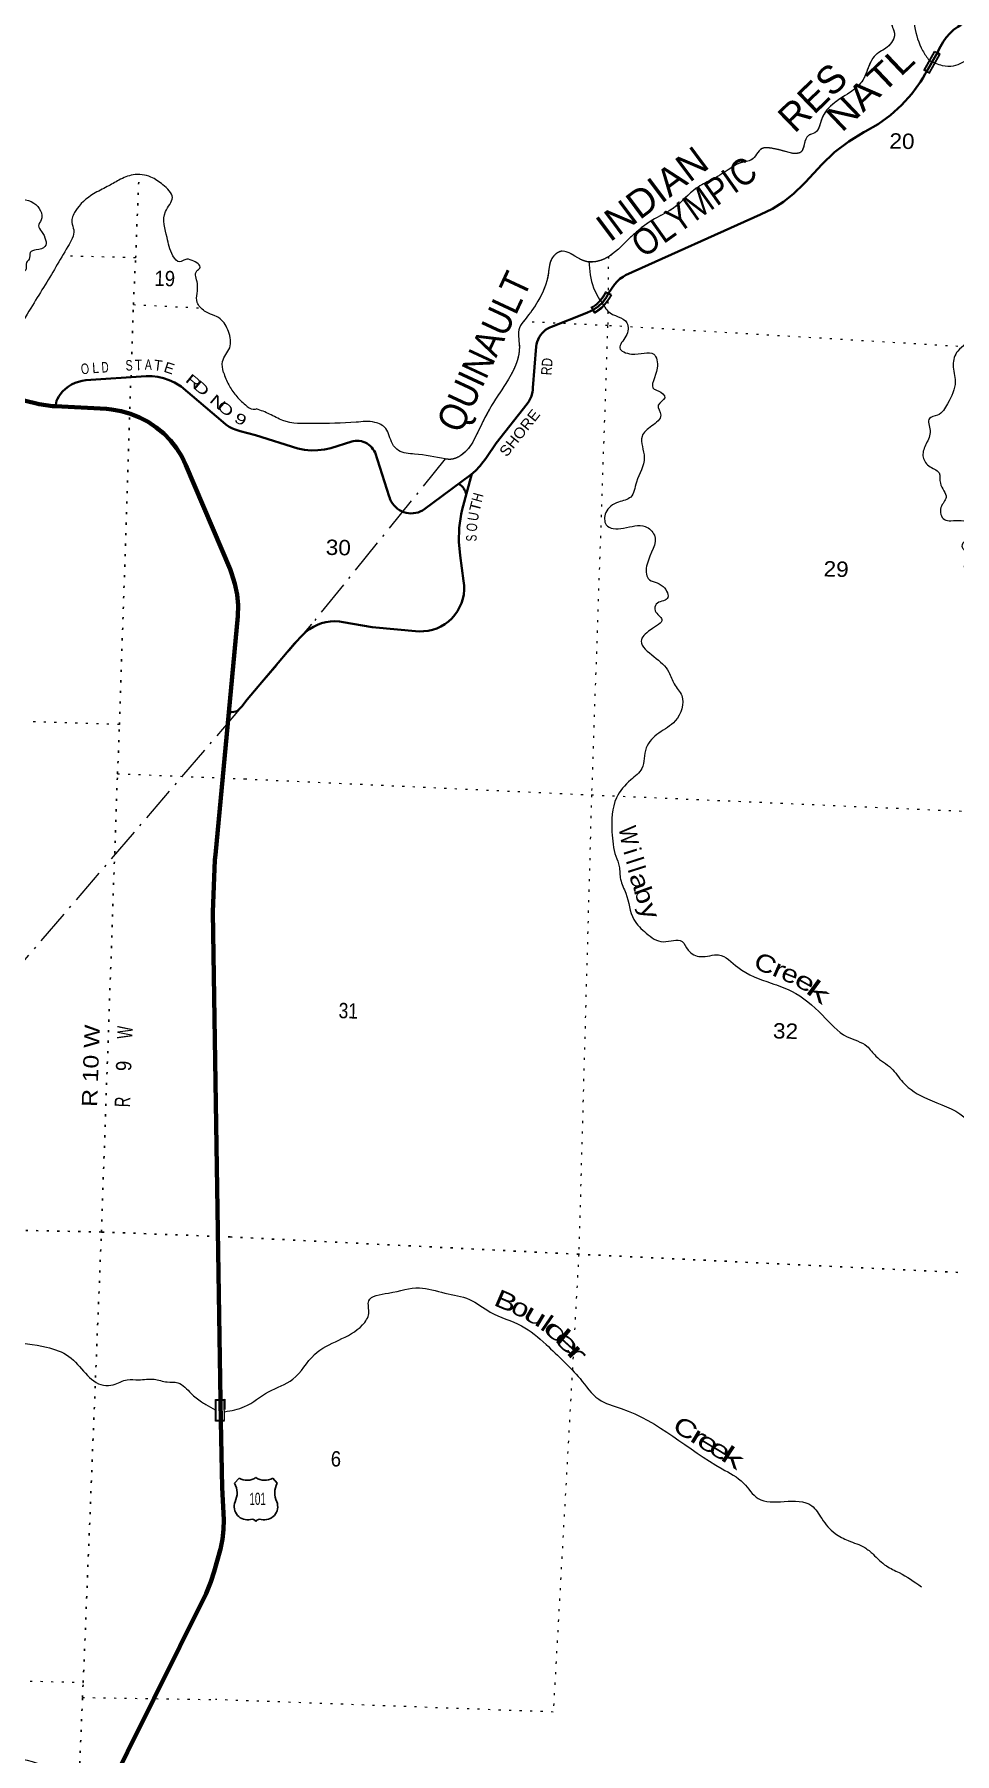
# Model space of a CAD drawing. Header units: feet. Extents: x -751810 to -497223, y -177792 to 12311.
# Drawn here: x -717726 to -707227, y -19722 to -117 of the extents above; entities that cross this region are included whole.
import ezdxf
from ezdxf.enums import TextEntityAlignment as Align

# ---------------------------------------------------------------- set-up
doc = ezdxf.new("R2010")
doc.units = ezdxf.units.FT
doc.header["$LTSCALE"] = 80
doc.linetypes.add('DOT_DASHED', pattern=[7.7, 5, -1.2, 0.3, -1.2])
doc.linetypes.add('DOTTED', pattern=[1.5, 0.3, -1.2])
for name, color, linetype, lineweight in [('16', 7, 'Continuous', 25), ('20', 7, 'Continuous', 70), ('26', 7, 'Continuous', 40), ('39', 7, 'Continuous', 13), ('44', 7, 'DOT_DASHED', 13), ('57', 7, 'Continuous', 13), ('6', 7, 'DOTTED', 25), ('61', 7, 'Continuous', 13), ('7', 7, 'DOTTED', 13)]:
    doc.layers.add(name, color=color, linetype=linetype, lineweight=lineweight)
doc.layers.add('27', color=7, linetype='Continuous')
doc.layers.add('41', color=7, linetype='Continuous')

msp = doc.modelspace()

# ---------------------------------------------------------------- linework, layer by layer
at = {"layer": '16'}
for p, q in [((-715441.77, -16639.73), (-715390.46, -16580.97)), ((-715198.7, -16575), (-715198.98, -16575.2)), ((-715006.61, -16580.88), (-714955.22, -16639.73))]:
    msp.add_line(p, q, dxfattribs=at)
for centre, radius, start, end in [((-715634.75, -16750.36), 222.05, 332.97043, 29.75871), ((-715299.38, -16423.31), 182.07, 239.97227, 303.45418), ((-715097.6, -16423.81), 181.52, 236.33975, 300.08743), ((-715097.61, -16423.31), 182.07, 236.54582, 236.59441), ((-714762.25, -16750.36), 222.05, 150.24129, 207.02957), ((-715295.56, -16905.26), 151.42, 159.09177, 283.81923), ((-715101.44, -16905.26), 151.42, 256.18077, 20.90823)]:
    msp.add_arc(centre, radius, start, end, dxfattribs=at)
for centre, major_axis, start_param, end_param in [((-715240.22, -17104.08), (-19.56, 51.67), 4.95877769, 6.28318531), ((-715156.77, -17104.08), (19.56, 51.67), 0, 1.32637542)]:
    msp.add_ellipse(centre, major_axis=major_axis, ratio=0.929097, start_param=start_param, end_param=end_param, dxfattribs=at)
at = {"layer": '20'}
for points in [[(-717483.35, -4357.65), (-717517.31, -4355.83), (-717672.08, -4334.04), (-717841.47, -4292.74)], [(-715507.97, -7850.8), (-715404.34, -6752.67), (-715402.78, -6627.92), (-715414.27, -6503.7), (-715438.68, -6381.36), (-715475.75, -6262.24), (-715493.76, -6216.44), (-715996.15, -5029.85), (-716045.08, -4930.22), (-716104.16, -4836.26), (-716172.74, -4748.99), (-716250.06, -4669.36), (-716335.29, -4598.25), (-716427.47, -4536.44), (-716525.62, -4484.61), (-716628.65, -4443.32), (-716735.42, -4413.02), (-716844.78, -4394.05), (-716904.31, -4388.61), (-717483.35, -4357.65)], [(-715582.47, -16688.69), (-715597.18, -15935.71), (-715688.41, -10127.16), (-715666.52, -9530.87), (-715661.13, -9473.79), (-715507.97, -7850.8)], [(-715605.03, -17401.25), (-715600.74, -17389.43), (-715578.79, -17278.54), (-715566.68, -17167.5), (-715566.24, -17055.81), (-715582.47, -16688.69)], [(-722154.01, -34331.37), (-721917.79, -33916.12), (-721860.27, -33805.58), (-721814.61, -33689.63), (-721781.33, -33569.54), (-721763.47, -33468.52), (-721727.51, -33335.53), (-721677.84, -33207.04), (-721615.02, -33084.44), (-721601.84, -33062.25), (-720995.79, -32081.21), (-720892.67, -31893.56), (-720809.73, -31696.16), (-720754.79, -31518.52), (-719064.07, -24760.51), (-719017.43, -24582.86), (-718909.13, -24248.48), (-718766.47, -23927.26), (-718760.87, -23916.31), (-715766.56, -17897.55), (-715710.94, -17765.33), (-715673.47, -17643.99), (-715605.03, -17401.25)]]:
    msp.add_lwpolyline(points, dxfattribs=at)
at = {"layer": '26'}
msp.add_line((-707424.26, -324.87), (-707547.54, -542.36), dxfattribs=at)
for points in [[(-707424.26, -324.87), (-707410.55, -298.44), (-707387.84, -254.68), (-707358.26, -202.08), (-707323.34, -152.86), (-707283.47, -107.56), (-707239.08, -66.68), (-707190.67, -30.66), (-707161.89, -12.71), (-706956.62, 129.15), (-706767.3, 291.69), (-706610.85, 455.82), (-706079.42, 1012.23), (-706030.9, 1052.7), (-705978.42, 1087.87), (-705922.55, 1117.36), (-705863.9, 1140.85), (-705803.11, 1158.09), (-705740.86, 1168.87), (-705677.83, 1173.09), (-705614.69, 1170.69), (-705548.11, 1161.13), (-705304.37, 1105.54)], [(-711177.47, -3068.4), (-711108.23, -2967.73), (-711078.73, -2935.25), (-711046, -2906.03), (-711010.39, -2880.39), (-710981.5, -2863.4), (-709440.53, -2172.88), (-709305.66, -2105.8), (-709178.53, -2024.98), (-709060.55, -1931.33), (-708953.01, -1825.85), (-708930.27, -1800.49), (-708743.88, -1600.27), (-708596.29, -1461.05), (-708434.95, -1338.02), (-708261.63, -1232.53), (-708249.05, -1225.81), (-708099.9, -1140.08), (-707960.52, -1039.23), (-707832.45, -924.36), (-707717.09, -796.74), (-707615.7, -657.76), (-707589.25, -615.84), (-707562.39, -568.53), (-707547.54, -542.36)], [(-711353.79, -3261.21), (-711293.22, -3220.95), (-711240.5, -3169.28), (-711199.85, -3112.13), (-711177.47, -3068.4)], [(-712694.47, -5095.95), (-712642.92, -5042.55), (-712604.27, -4993.05), (-712586.12, -4967.7), (-712569.65, -4943.05), (-712459.31, -4777.94), (-712102.56, -4329.62), (-712083.78, -4301.97), (-712068, -4272.51), (-712055.38, -4241.56), (-712046.07, -4209.47), (-712043.79, -4196.78), (-712039.61, -4171.89), (-712037.66, -4146.78), (-712001.22, -3677.59), (-711997, -3649.79), (-711989.89, -3622.59), (-711979.98, -3596.28), (-711967.37, -3571.15), (-711952.2, -3547.48), (-711934.65, -3525.52), (-711914.89, -3505.52), (-711893.15, -3487.69), (-711869.67, -3472.23), (-711844.7, -3459.31), (-711826.02, -3451.69), (-711440.86, -3298.77), (-711353.79, -3261.21)], [(-715202.69, -4688.64), (-715379.72, -4640.73), (-715422.83, -4628.38), (-715464.42, -4611.6), (-715504.03, -4590.55), (-715541.22, -4565.49), (-715572.64, -4539.39), (-716053.07, -4131.69), (-716069.18, -4120.69), (-716126.81, -4086.82), (-716187.66, -4059.15), (-716251.07, -4038), (-716316.35, -4023.59), (-716382.78, -4016.09), (-716449.62, -4015.57), (-717137.01, -4061.58), (-717179.75, -4067.32), (-717221.65, -4077.49), (-717262.26, -4092), (-717301.14, -4110.66), (-717337.85, -4133.29), (-717371.99, -4159.63), (-717403.19, -4189.4), (-717431.11, -4222.26), (-717447.77, -4246.63), (-717463.53, -4271.73), (-717472.83, -4296.63), (-717478.44, -4317.48), (-717482.24, -4341.32), (-717483.35, -4357.65)], [(-712694.47, -5095.96), (-712743.97, -5134.52), (-713284.88, -5538.84), (-713298.72, -5547.06), (-713323.34, -5559.04), (-713349.08, -5568.39), (-713375.65, -5574.99), (-713402.77, -5578.78), (-713430.13, -5579.72), (-713457.44, -5577.79), (-713484.4, -5573.01), (-713510.72, -5565.44), (-713536.09, -5555.17), (-713560.26, -5542.29), (-713582.95, -5526.97), (-713603.91, -5509.35), (-713622.91, -5489.64), (-713639.75, -5468.05), (-713654.24, -5444.82), (-713666.23, -5420.2), (-713675.57, -5394.47), (-713677.83, -5385.23), (-713839.87, -4886.19), (-713850.27, -4865.34), (-713862.8, -4845.7), (-713877.31, -4827.47), (-713893.64, -4810.86), (-713911.62, -4796.04), (-713931.05, -4783.19), (-713951.72, -4772.44), (-713973.4, -4763.91), (-713995.85, -4757.69), (-714018.83, -4753.85), (-714042.09, -4752.43), (-714065.36, -4753.46), (-714088.4, -4756.91), (-714103.78, -4760.62), (-714343.13, -4835.38), (-714416.45, -4851.6), (-714492.18, -4860.25), (-714568.39, -4860.94), (-714644.27, -4853.67), (-714718.96, -4838.5), (-715202.69, -4688.64)], [(-715298.08, -7702.52), (-714758.02, -7064.12), (-714664.07, -6965.93), (-714627.16, -6930.24), (-714586.72, -6898.62), (-714543.2, -6871.39), (-714497.07, -6848.86), (-714448.84, -6831.27), (-714399.04, -6818.82), (-714348.2, -6811.65), (-714296.9, -6809.83), (-714245.68, -6813.38), (-714203.17, -6820.49), (-713874, -6876.38), (-713336.56, -6924.9), (-713284.9, -6924.28), (-713233.58, -6918.26), (-713183.17, -6906.92), (-713134.23, -6890.36), (-713087.28, -6868.78), (-713042.85, -6842.41), (-713001.41, -6811.55), (-712963.43, -6776.52), (-712929.32, -6737.71), (-712899.46, -6695.55), (-712874.16, -6650.49), (-712853.71, -6603.04), (-712838.33, -6553.72), (-712828.2, -6503.05), (-712823.41, -6451.61), (-712824.03, -6399.94), (-712829.94, -6349.26), (-712869.89, -6060.23), (-712882.42, -5902.58), (-712878.4, -5744.48), (-712857.87, -5587.68), (-712847.21, -5535.15), (-712735.19, -5129.21)], [(-712800.33, -5357.15), (-712802.46, -5349.29), (-712809.02, -5330.63), (-712817.5, -5312.77), (-712827.81, -5295.88), (-712839.82, -5280.17), (-712853.4, -5265.8), (-712868.42, -5252.93), (-712884.69, -5241.7)], [(-715507.97, -7850.8), (-715483.02, -7847.61), (-715476.38, -7846.75), (-715451.51, -7843.57), (-715426.38, -7838.48), (-715417.55, -7835.32), (-715407.06, -7830.28), (-715403.52, -7828.09), (-715380.28, -7805.14), (-715359.42, -7782.95), (-715298.08, -7702.52)]]:
    msp.add_lwpolyline(points, dxfattribs=at)
at = {"layer": '39'}
for points in [[(-704560.25, 5353.05), (-704492.88, 5159.66), (-704367.11, 4983.64), (-704198.72, 4900.9), (-704080.6, 4739.14), (-703695.36, 3678.64), (-703764.26, 3427.38), (-703887.06, 3261.88), (-704002.82, 3210.69), (-703984.65, 3063.59), (-703934.15, 2849.38), (-703927.29, 2654.38), (-703996.04, 2559.77), (-704036.7, 2464.43), (-704089.67, 2359.37), (-704166.84, 2325.24), (-704190.22, 2125.01), (-704255.66, 1777.25), (-704445.54, 1428.74), (-704586.17, 1348.06), (-704867.1, 1349.39), (-705027.1, 1219.02), (-705221.21, 1240.17), (-705333.1, 1409.8), (-705370.44, 1515.21), (-705414.27, 1602.72), (-705502.16, 1542.76), (-705587.94, 1486.76), (-705684.88, 1539.51), (-705767.82, 1439.25), (-705854.56, 1347.13), (-706355.01, 1093.11), (-706530.78, 822.55), (-706839.1, 473.12), (-707148.2, 169.9), (-707346.12, 122.86), (-707495.23, 251.29), (-707729.06, 363.86), (-707834.65, 242.1), (-707924.67, 101.86), (-707950.6, 32.24), (-707914.18, -107.29), (-707996.55, -261.8), (-708125.3, -348.81), (-708187.87, -437.55), (-708275.53, -640.11), (-708401.23, -763.36), (-708742.79, -1079.78), (-708821.26, -1238.4), (-708896.37, -1270.58), (-708983.72, -1461.1), (-709088.38, -1472.42)], [(-707757.68, 338.16), (-707725.46, 197.07), (-707685.21, -24.92), (-707592.24, -302.51), (-707518.23, -412.64)], [(-707518.23, -412.64), (-707368.54, -470.75), (-707239.63, -476.43), (-706836.75, -344.38), (-706698.65, -434.36), (-706616.32, -432.5), (-706505.61, -495.65), (-706455.82, -585.32), (-706476.13, -745.47), (-706396.97, -787.71), (-706248.79, -648.99), (-706169.55, -763.54), (-706206.86, -1110.02), (-706286.58, -1391.12), (-706538.97, -1599.42), (-706610.92, -1663.81), (-706811.23, -1724.85), (-706874.64, -1845.7), (-706722.94, -1952.11), (-706572.28, -2022.33), (-706557.26, -2287.84), (-706592.2, -2469.69), (-706781.26, -2711.78), (-706846.07, -2884.82), (-706938.99, -2982.81), (-706887.99, -3102.64), (-706856.47, -3276.19), (-706950.6, -3344.02), (-707066.85, -3489.6), (-707109.17, -3647.16), (-707191.63, -3729.36), (-707243.98, -3886.66), (-707220.92, -4076.05), (-707307.91, -4328.85), (-707423.8, -4460.38), (-707515.06, -4496.15), (-707506.71, -4634.95), (-707552.88, -4786.39), (-707588.59, -4922.02), (-707523.39, -5036.2), (-707405.14, -5117.63), (-707390.24, -5236.52), (-707324.26, -5396.91), (-707383.51, -5511.85), (-707343.02, -5649.49), (-707269.13, -5663.47), (-707057.24, -5695.13), (-707036.27, -5812.17), (-707144.4, -5953.94), (-707080.99, -6060.04), (-707115.96, -6167.58), (-707047.39, -6305.95), (-706861.11, -6395.18), (-706350.79, -6525.03), (-705919.87, -6546.36), (-705611.3, -6791.43), (-705186.56, -7196.21), (-704988.35, -7440.4), (-704824.63, -7623.44), (-704488.69, -7744.71), (-704127.01, -7955.02), (-703863.08, -8142.69), (-703636.53, -8226.95), (-703432.15, -8314.65), (-703118.28, -8511.66), (-703026.27, -8598.42), (-702816.78, -8720.4), (-702499.37, -9086.21), (-702253.48, -9273.41), (-702040, -9471.8), (-701838.1, -9728.15), (-701661.55, -9881.39), (-701463.77, -9991.01), (-701222.6, -10053.56), (-700903, -10487.72), (-700652.8, -10739.3), (-700606.88, -10899.17), (-700400.62, -11067.25), (-700198.5, -11315.56), (-700047.19, -11512.34), (-699868.94, -11601.36), (-699797.74, -11792.02), (-699798.41, -11892.42), (-699663.6, -12030.51), (-699620.32, -12214.42), (-699644.91, -12384.49), (-699506.87, -12476.47), (-699192.01, -12862.31), (-698946.68, -13145.89), (-698681.42, -13510.34), (-698668.05, -13838.07), (-698689.37, -14186.98), (-698862.17, -14421.46), (-699062.58, -14637.14)], [(-718669.81, -1190.41), (-718670.41, -1290.69), (-718614.3, -1448.58), (-718531.99, -1679.34), (-718361.81, -1771.96), (-718288.71, -1815.95), (-718077.34, -1867.49), (-717977.25, -1954.3), (-717732.67, -2040.79), (-717647.37, -2233.52), (-717679.16, -2298.9), (-717642.78, -2366.02), (-717605.08, -2537.48), (-717704.38, -2575.06), (-717773.39, -2605.38), (-717785.39, -2681.3), (-717816.46, -2718.61), (-717824.66, -2802.64), (-717883.8, -2839.24), (-717935.51, -2976.32), (-717987.1, -3031.16), (-718023.53, -3120.49), (-718063.35, -3185.66), (-718092.1, -3211), (-718105.69, -3270.83), (-718156.76, -3305.62), (-718177.35, -3403.38), (-718265.03, -3457.3), (-718311.15, -3610.56), (-718388.2, -3718.91), (-718447.99, -3857.79), (-718594.24, -3919.29)], [(-709088.38, -1472.42), (-709311.66, -1416.37), (-709424.13, -1419.45), (-709547.98, -1548.76), (-709657.14, -1578.04), (-709811.9, -1662.36), (-710005.63, -1777.79), (-710174.7, -1871.78), (-710429.46, -2094.07), (-710649.53, -2218.86), (-710940.55, -2446.23), (-711201.28, -2666.36), (-711455.04, -2699.88), (-711723.12, -2592.44), (-711817.4, -2666.3), (-711862.21, -2841.87), (-711981.04, -3160.11), (-712127.03, -3367.17), (-712191.82, -3463.89), (-712193.3, -3670.72), (-712347.11, -4096.5), (-712531.44, -4386.92), (-712671.16, -4660.42), (-712794.93, -4862.04), (-712990.29, -4963.38), (-713039.08, -4959.04)], [(-715568.51, -3971.38), (-715580.19, -3846.95), (-715497.88, -3690.59), (-715511.14, -3505.72), (-715605.72, -3360.89), (-715784.01, -3272.08), (-715867.75, -3173.66), (-715866.15, -2957.07), (-715872.49, -2814.5), (-715837.51, -2781.3), (-715925.57, -2694.8), (-716007.63, -2686.68), (-716066.46, -2711.25), (-716144.91, -2641.05), (-716211.75, -2432.74), (-716230.18, -2137.41), (-716151.77, -1976.95), (-716260.38, -1831.76), (-716396.57, -1744.03), (-716600.59, -1718.75), (-716760.68, -1778.84), (-716895.06, -1853.62), (-717049.7, -1935.92), (-717259.54, -2135.14), (-717298.91, -2260.49), (-717277.08, -2347.3), (-717344.18, -2536.14), (-717480.66, -2769.33), (-717765.7, -3237.41), (-718148.76, -3771.17), (-718335.82, -3942.9), (-718428.34, -4045.61)], [(-711400.5, -2704.26), (-711346.78, -3005.99), (-711226.51, -3214.93)], [(-711227.21, -3213.5), (-711183.3, -3273.38), (-710966.05, -3405.6), (-710978.18, -3559.93), (-711047.94, -3692.67), (-710915.33, -3762.42), (-710660.47, -3763.07), (-710620.56, -3922.78), (-710655.04, -4162.89), (-710609.4, -4182.16), (-710535.21, -4260.43), (-710607.7, -4344.89), (-710580.6, -4458.07), (-710682.24, -4581.94), (-710793.79, -4701.54), (-710768.05, -4941.22), (-710857.85, -5224.07), (-710922.55, -5393.09), (-711062.58, -5451.69), (-711206.22, -5570.44), (-711203.89, -5709.08), (-711006.25, -5748.4), (-710756.87, -5728.82), (-710653.09, -5825.93), (-710736.2, -6159.17), (-710722.47, -6322.21), (-710552.29, -6413.03), (-710505.78, -6550.82), (-710631.88, -6613.8), (-710641.93, -6689.86), (-710568.28, -6788.19), (-710699.94, -6909.27), (-710803.69, -7037.1), (-710657.81, -7211.64), (-710487.97, -7390.82), (-710425.31, -7525.02), (-710340.53, -7657.78), (-710414.4, -7945.07), (-710600.74, -8084.8), (-710745.72, -8253.73), (-710796.08, -8487.4), (-710921.99, -8618.67), (-711083.91, -8821.3), (-711136.43, -9211.57), (-711091.65, -9489.91), (-711054.05, -9604.59), (-711038.42, -9752.4), (-710978.41, -9910.63), (-710886.08, -10212.3), (-710745.68, -10366.61), (-710549.59, -10464.13), (-710336.79, -10461.67), (-710267.16, -10559.9), (-710124.63, -10633.93), (-709919.42, -10615.2), (-709700.39, -10755.5), (-709319.86, -10936.18), (-709089.46, -11026.56), (-708735.51, -11300.94), (-708453.07, -11547.34), (-708229.16, -11655.64), (-708125.81, -11768.81), (-707950.84, -11905.94), (-707818.62, -12066.06), (-707538.69, -12256.16), (-707120.65, -12459.91), (-706823.97, -12774.97), (-706483.74, -13036.94), (-706288.65, -13323.23), (-705853.02, -13846.79), (-705664.19, -14217.27), (-705546.49, -14395.09), (-705290.68, -14586.56), (-705258.48, -14734.02), (-705227.74, -14861.36), (-705060.26, -14978.22), (-705025.32, -14999.61)], [(-715568.51, -3971.38), (-715509.11, -4113.26), (-715429.03, -4232.34), (-715318.16, -4343.21), (-715229.88, -4392.49), (-715192.96, -4387.23)], [(-713040.16, -4958.92), (-713388.05, -4902.75), (-713571.65, -4863.8), (-713641.82, -4785.64), (-713717.45, -4610.94), (-713842.04, -4541.4), (-714054.73, -4539.85), (-714544.83, -4555.13), (-714893.09, -4519.91), (-715041.69, -4447.73), (-715192.96, -4387.23)], [(-726759.89, -11216.39), (-726708.44, -11406.8), (-726559.86, -11867.93), (-726574.3, -12038.05), (-726485.85, -12186.74), (-726417.07, -12242.65), (-726409.99, -12511.61), (-726205.23, -12663.28), (-725995.71, -12708.75), (-725898.51, -12829.58), (-725778.37, -12916.9), (-725610.7, -12951.28), (-725540.59, -13033.31), (-725582.84, -13192.69), (-725579.65, -13379.31), (-725431.13, -13455.32), (-725297.38, -13637.26), (-725216.89, -13938.19), (-725299.13, -14014.31), (-725363.19, -14163.1), (-725292.89, -14315.34), (-725112.87, -14338), (-725001.77, -14386.97), (-724985.35, -14527.8), (-724993.8, -14776.3), (-724968.7, -15123.95), (-724768.99, -15315.6), (-724428.83, -15430.61), (-724088.81, -15473.41), (-723831.65, -15616.39), (-723484.54, -15695.48), (-723208.79, -15740.65), (-722996.5, -15601.66), (-722817.29, -15578.17), (-722635.38, -15604.89), (-722428.31, -15590.13), (-722251.79, -15592.64), (-722069.99, -15468.92), (-721840.68, -15524.94), (-721538.53, -15480.52), (-721188.15, -15278.88), (-720947.15, -15271.01), (-720723.93, -15407.1), (-720487.42, -15495.39), (-720293.33, -15361.96), (-720056.09, -15189.51), (-719905.53, -15187.35), (-719702.49, -15250.71), (-719405.34, -15244.28), (-719111.21, -15199.66), (-718828.91, -15146.71), (-718470.4, -15095.71), (-718023.45, -15038.95), (-717587.28, -15088.23), (-717331.13, -15193.07), (-716936.32, -15522.09), (-716825.82, -15516.9), (-716665.79, -15458.82), (-716537.4, -15460.1), (-716360.62, -15452.59), (-716210.95, -15484.5), (-716088.78, -15493.64), (-715937.43, -15615.86), (-715819.5, -15711.14), (-715770.15, -15742.49), (-715662.84, -15801.52)], [(-715555.14, -15824.38), (-715328.48, -15765.84), (-715053.04, -15596.3), (-714776.29, -15452.92), (-714530.01, -15172.16), (-713981.14, -14833.04), (-713911.43, -14702.31), (-713911.66, -14559.7), (-713686.54, -14471.2), (-713333.76, -14412.15), (-713042.29, -14469.99), (-712763.27, -14543.57), (-712524.29, -14688.41), (-712169.2, -14844.32), (-711887.85, -15056.55), (-711684.34, -15252.68), (-711500.84, -15446.28), (-711288.32, -15680.81), (-711032.22, -15785.92), (-709880.51, -16474.85), (-709635.98, -16637.91), (-709470.05, -16812.97), (-709171.92, -16846.88), (-708858.12, -16895.27), (-708743.64, -17042.87), (-708591.58, -17211.54), (-708441.24, -17293.81), (-708252.69, -17373.06), (-708158.35, -17447.83), (-708005.39, -17582.39), (-707860.9, -17658.47), (-707606.3, -17819.79)], [(-724390.79, -15437.44), (-724323.61, -15551.65), (-724210.11, -15662.87), (-724043.32, -15731.32), (-723964.29, -15933.92), (-723735.04, -16224.62), (-723414.7, -16407.32), (-723238.22, -16566.28), (-722752.84, -16807.37), (-722512.4, -16975.99), (-722462.8, -17075.55), (-722412.3, -17217.24), (-722142.24, -17404.68), (-721771.76, -17743.11), (-721658.07, -17924.54), (-721490.76, -17972.95), (-721370.99, -17919.85), (-721195.42, -17804), (-720982.38, -17791.4), (-720668.43, -17833.53), (-720582.88, -17880.23), (-720317.93, -17936.78), (-720067.42, -17949.2), (-719875.66, -18060.42), (-719774.63, -18265.59), (-719615.73, -18406.05), (-719441.41, -18570.98), (-719298.22, -19007.9), (-719100.61, -19357.95), (-718876.86, -19474), (-718612.39, -19567.02), (-718417.14, -19698.38), (-718147.72, -19755.42), (-717694.17, -19831.21), (-717483.44, -19985.04), (-717458.16, -20248.44), (-717415.04, -20520.33), (-717268.54, -20746.85)]]:
    msp.add_spline(points, degree=3, dxfattribs=at)
at = {"layer": '44'}
for points in [[(-713039.08, -4959.04), (-714564, -6844.59), (-715298.08, -7702.52)], [(-715298.08, -7702.52), (-715355.1, -7776.06), (-715385.45, -7810.95), (-719975.48, -13163.71), (-720378.75, -13702.98), (-721276.28, -14846.46), (-724444.48, -18356.68), (-724766.61, -18707.47), (-726235.19, -20439.95), (-727783.4, -22453.31), (-728560.83, -23492.47), (-728828.3, -23824.61), (-732718.79, -28685.37), (-737230.47, -33845.2)]]:
    msp.add_lwpolyline(points, dxfattribs=at)
for points in [[(-704560.25, 5353.05), (-704492.88, 5159.66), (-704367.11, 4983.64), (-704198.72, 4900.9), (-704080.6, 4739.14), (-703695.36, 3678.64), (-703764.26, 3427.38), (-703887.06, 3261.88), (-704002.82, 3210.69), (-703984.65, 3063.59), (-703934.15, 2849.38), (-703927.29, 2654.38), (-703996.04, 2559.77), (-704036.7, 2464.43), (-704089.67, 2359.37), (-704166.84, 2325.24), (-704190.22, 2125.01), (-704255.66, 1777.25), (-704445.54, 1428.74), (-704586.17, 1348.06), (-704867.1, 1349.39), (-705027.1, 1219.02), (-705221.21, 1240.17), (-705333.1, 1409.8), (-705370.44, 1515.21), (-705414.27, 1602.72), (-705502.16, 1542.76), (-705587.94, 1486.76), (-705684.88, 1539.51), (-705767.82, 1439.25), (-705854.56, 1347.13), (-706355.01, 1093.11), (-706530.78, 822.55), (-706839.1, 473.12), (-707148.2, 169.9), (-707346.12, 122.86), (-707495.23, 251.29), (-707729.06, 363.86), (-707834.65, 242.1), (-707924.67, 101.86), (-707950.6, 32.24), (-707914.18, -107.29), (-707996.55, -261.8), (-708125.3, -348.81), (-708187.87, -437.55), (-708275.53, -640.11), (-708401.23, -763.36), (-708742.79, -1079.78), (-708821.26, -1238.4), (-708896.37, -1270.58), (-708983.72, -1461.1), (-709088.38, -1472.42)], [(-709088.38, -1472.42), (-709311.66, -1416.37), (-709424.13, -1419.45), (-709547.98, -1548.76), (-709657.14, -1578.04), (-709811.9, -1662.36), (-710005.63, -1777.79), (-710174.7, -1871.78), (-710429.46, -2094.07), (-710649.53, -2218.86), (-710940.55, -2446.23), (-711201.28, -2666.36), (-711455.04, -2699.88), (-711723.12, -2592.44), (-711817.4, -2666.3), (-711862.21, -2841.87), (-711981.04, -3160.11), (-712127.03, -3367.17), (-712191.82, -3463.89), (-712193.3, -3670.72), (-712347.11, -4096.5), (-712531.44, -4386.92), (-712671.16, -4660.42), (-712794.93, -4862.04), (-712990.29, -4963.38), (-713039.08, -4959.04)]]:
    msp.add_spline(points, degree=3, dxfattribs=at)
at = {"layer": '57'}
for p, q in [((-715659.82, -15682.9), (-715554.82, -15682.4)), ((-715658.62, -15932.9), (-715659.82, -15682.9)), ((-715554.82, -15682.4), (-715554.27, -15797.57)), ((-715558.53, -15932.42), (-715658.62, -15932.9))]:
    msp.add_line(p, q, dxfattribs=at)
msp.add_lwpolyline([(-715651.78, -15690.85), (-715562.77, -15690.43), (-715561.65, -15924.44), (-715650.66, -15924.86)], close=True, dxfattribs=at)
at = {"layer": '6'}
for points in [[(-716615.46, -3762.91), (-716596.83, -3199.13), (-716570.97, -2666.25), (-716531.98, -1712.21)], [(-717667.74, -33362.83), (-717555.49, -29576.94), (-717389.83, -24269.82), (-717177.1, -19082.24), (-717168.67, -18911.97), (-716961.25, -13774.4), (-716777.62, -8547.98), (-716755.05, -7986.93), (-716623.28, -3999.37)], [(-715492.02, -13830.49), (-716961.25, -13774.4), (-720378.75, -13702.98), (-719975.48, -13163.71), (-722132.93, -13095.04)], [(-684398.83, -14973.49), (-685133.16, -14959.64), (-690384.33, -15000.91), (-706231.82, -14280.74), (-711515.32, -14027.94), (-715492.02, -13830.49)]]:
    msp.add_lwpolyline(points, dxfattribs=at)
at = {"layer": '61'}
for p, q in [((-711140.55, -3085.07), (-711208.9, -3054.2)), ((-711205.64, -3064.45), (-711150.64, -3089.29)), ((-711334.88, -3294.2), (-711354.13, -3260.62))]:
    msp.add_line(p, q, dxfattribs=at)
for points in [[(-707547.54, -542.36), (-707579.45, -524.3), (-707456.33, -306.72), (-707424.26, -324.87)], [(-707543.6, -535.4), (-707568.55, -521.28), (-707453.31, -317.62), (-707428.2, -331.83)], [(-707547.54, -542.36), (-707514.18, -561.24), (-707391.06, -343.66), (-707424.26, -324.87)], [(-707428.2, -331.83), (-707401.96, -346.68), (-707517.2, -550.34), (-707543.6, -535.4)], [(-711354.13, -3260.62), (-711372.04, -3229.38), (-711337.45, -3207.35), (-711304.94, -3181.5), (-711275.32, -3152.39), (-711248.9, -3120.35), (-711225.97, -3085.71), (-711209.26, -3054.19)], [(-711347.19, -3256.64), (-711361.3, -3232.03), (-711332.8, -3213.87), (-711299.63, -3187.5), (-711269.41, -3157.8), (-711242.46, -3125.12), (-711219.08, -3089.8), (-711205.64, -3064.45)], [(-711150.64, -3089.29), (-711166.76, -3119.7), (-711193.57, -3160.19), (-711224.46, -3197.66), (-711259.08, -3231.68), (-711297.07, -3261.89), (-711331.58, -3283.86), (-711347.18, -3256.64)], [(-711334.08, -3294.94), (-711292.42, -3268.41), (-711253.77, -3237.68), (-711218.55, -3203.07), (-711187.13, -3164.96), (-711159.87, -3123.79), (-711140, -3086.3)]]:
    msp.add_lwpolyline(points, dxfattribs=at)
at = {"layer": '7'}
for p, q in [((-716570.97, -2666.25), (-717405.37, -2642.38)), ((-711177.52, -2648.18), (-711181.8, -3063.26)), ((-716596.83, -3199.13), (-715829.3, -3236.03)), ((-716777.62, -8547.98), (-715326.71, -8607.24)), ((-717177.1, -19082.24), (-715658.98, -19106.4))]:
    msp.add_line(p, q, dxfattribs=at)
for points in [[(-700196.28, 9269.96), (-700284.81, 6804.87), (-700436.1, 1490.47), (-700527.12, -3821.49), (-705871.74, -3753.87), (-711185.67, -3438.01), (-712144.53, -3392.47)], [(-711182.82, -3161.68), (-711185.67, -3438.01), (-711370.06, -8789.7), (-711515.32, -14027.94), (-711564.87, -14915.92)], [(-716755.05, -7986.93), (-722026.33, -7823.93), (-725321.45, -7712.28)], [(-715326.71, -8607.24), (-711370.06, -8789.7), (-706049.88, -9021.89)], [(-711580.66, -15199), (-711806.6, -19248.29), (-715658.98, -19106.4)], [(-734141.12, -18059.33), (-733002.03, -18091.51), (-727682, -18231.69), (-724444.48, -18356.68), (-724766.61, -18707.47), (-722452.3, -18760.69), (-717168.67, -18911.97)]]:
    msp.add_lwpolyline(points, dxfattribs=at)

# ---------------------------------------------------------------- texts
at = {"layer": '16', "width": 0.6}
msp.add_text('101', height=140, dxfattribs=at).set_placement((-715178.91, -16886.77), align=Align.CENTER)
at = {"layer": '27'}
for s, rotation, width, p in [('O', 6.371, 0.75, (-717141.95, -3990)), ('L', 3.83, 0.85, (-717023.67, -3979.22)), ('D', 3.83, 0.7, (-716915.62, -3972.38)), ('S', 2.83, 0.75, (-716642.65, -3950.45)), ('T', 1.83, 0.85, (-716535.96, -3946.38)), ('A', 358.944, 0.75, (-716426.71, -3943.02)), ('E', 342.295, 1.05, (-716204.91, -3979.36)), ('R', 320.874, 1.5, (-715946.42, -4124.82)), ('D', 319.681, 1.5, (-715858.02, -4198.06)), ('N', 319.681, 1.5, (-715671.22, -4358.24)), ('O', 319.681, 1.45, (-715583.32, -4431.96)), ('9', 332.581, 1.45, (-715400.33, -4558.47))]:
    msp.add_text(s, height=120, rotation=rotation, dxfattribs=dict(at, width=width)).set_placement(p, align=Align.CENTER)
msp.add_text('T', height=120, rotation=352.657, dxfattribs=at).set_placement((-716322.21, -3950.6), align=Align.CENTER)
for s, rotation, width, p in [('RD', 85.559, 0.85, (-711827.71, -4007.77)), ('SHORE', 51.489, 1.1, (-712338.22, -4943.96)), ('T', 75.474, 1.15, (-712651.05, -5571.23)), ('H', 74.572, 0.85, (-712625.09, -5460.92)), ('U', 80.242, 0.85, (-712667.62, -5673.17)), ('S', 90.721, 0.7, (-712679.42, -5897.42)), ('O', 84.097, 0.75, (-712679.86, -5790.04))]:
    msp.add_text(s, height=120, rotation=rotation, dxfattribs=dict(at, width=width)).set_placement(p)
at = {"layer": '41'}
for s, rotation, width, p in [('W', 280.358, 0.85, (-711042.71, -9270.8)), ('a', 290.094, 1.3, (-710911.63, -9805.58)), ('b', 290.094, 1.25, (-710859.56, -9967.32)), ('y', 290.094, 1.3, (-710796.5, -10145.52)), ('C', 334.379, 1.25, (-709429.47, -10802.04)), ('r', 336.315, 1.45, (-709265.25, -10867.26)), ('e', 338.361, 1.25, (-709138.77, -10922.56)), ('e', 330.768, 1.45, (-708978.42, -11003.22)), ('k', 323.755, 1.9, (-708837.79, -11113.41)), ('B', 336.768, 1.4, (-712383.61, -14652.92)), ('o', 335.429, 1.3, (-712218.67, -14727.32)), ('u', 329.515, 1.65, (-712058.09, -14811.68)), ('l', 325.454, 1.4, (-711933.93, -14898.43)), ('d', 320.148, 2, (-711824.44, -14989.06)), ('e', 318.021, 1.9, (-711711.87, -15102.55)), ('r', 312.662, 2.15, (-711606.23, -15217.83)), ('C', 329.36, 1.35, (-710348.47, -16098.14)), ('r', 328.614, 1.7, (-710198.67, -16188.59)), ('e', 328.614, 1.55, (-710087.8, -16258.79)), ('e', 328.614, 1.55, (-709952.03, -16339.62)), ('k', 326.97, 1.8, (-709810.04, -16429.09))]:
    msp.add_text(s, height=200, rotation=rotation, dxfattribs=dict(at, width=width)).set_placement(p, align=Align.CENTER)
for s, rotation, p in [('i', 287.17, (-711000.15, -9459.6)), ('l', 287.85, (-710971.11, -9568.78)), ('l', 287.705, (-710951.4, -9666.98))]:
    msp.add_text(s, height=200, rotation=rotation, dxfattribs=at).set_placement(p, align=Align.CENTER)
at = {"layer": '44'}
for s, height, rotation, width, p in [('NATL', 300, 43.536, 1.15, (-708086.77, -838.83)), ('OLYMPIC', 300, 35.31, 0.9, (-710115, -2205.19)), ('QUINAULT', 318.1, 65.064, 0.9, (-712453.09, -3803))]:
    msp.add_text(s, height=height, rotation=rotation, dxfattribs=dict(at, width=width)).set_placement(p, align=Align.CENTER)
for s, rotation, p in [('RES', 44.081, (-708738.04, -950.7)), ('INDIAN', 36.858, (-710583.59, -2061.74))]:
    msp.add_text(s, height=318.1, rotation=rotation, dxfattribs=at).set_placement(p, align=Align.CENTER)
at = {"layer": '6'}
for s, width, p in [('R 10 W', 1.2, (-717010.89, -12349.51)), ('W', 0.65, (-716608.74, -11573.07)), ('9', 0.9, (-716621.7, -11942.04)), ('R', 0.7, (-716636.15, -12353.35))]:
    msp.add_text(s, height=175, rotation=87.988, dxfattribs=dict(at, width=width)).set_placement(p)
at = {"layer": '7'}
for s, rotation, width, p in [('20', 358.5, 1.1, (-707973.34, -1418.24)), ('19', 358.534, 0.9, (-716357.23, -2984.93)), ('30', 358.5, 1.1, (-714403.84, -6051.86)), ('29', 358.5, 1.1, (-708724.57, -6297.87)), ('31', 358.5, 0.85, (-714257.12, -11335.46)), ('32', 358.5, 1.1, (-709301.71, -11565.88)), ('6', 358.5, 0.9, (-714346.41, -16447.1))]:
    msp.add_text(s, height=175, rotation=rotation, dxfattribs=dict(at, width=width)).set_placement(p)

doc.saveas('drawing.dxf')
